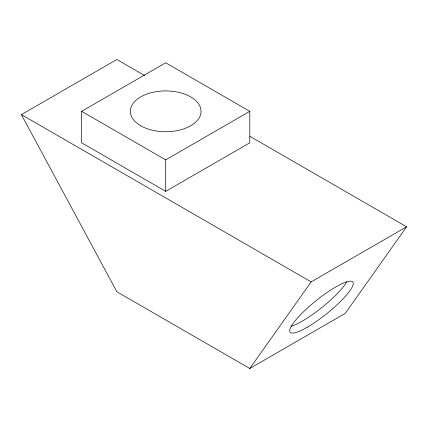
<?xml version="1.0" encoding="UTF-8"?>
<svg xmlns="http://www.w3.org/2000/svg" width="428" height="428" viewBox="0 0 428 428"><rect width="100%" height="100%" fill="white"/><g stroke="black" fill="none" stroke-linecap="round" stroke-linejoin="round"><path stroke-width="0.64" d="M144.611 75.531L116.849 59.503L21.4 114.613L116.849 291.741L249.792 368.497L311.151 281.897L406.6 226.792L249.866 136.302M406.6 226.792L345.241 313.387L249.792 368.497M81.625 111.328L165.706 62.782L249.792 111.328L249.792 142.818L165.706 191.364L81.625 142.818L81.625 111.328L165.706 159.874L249.792 111.328M21.4 114.613L311.151 281.897M165.706 159.874L165.706 191.364M346.744 281.843A40.173 8.41 -38.7 0 1 321.631 307.711A40.173 8.41 -38.7 0 1 291.067 326.345M307.218 327.254A40.173 8.41 -38.7 0 0 353.212 282.855A40.173 8.41 -38.7 0 0 304.014 311.258A40.173 8.41 -38.7 0 0 307.218 327.254M140.71 125.762A35.353 20.41 0 0 0 199.855 116.614A35.353 20.41 0 0 0 156.557 91.613A35.353 20.41 0 0 0 140.71 125.762"/></g></svg>
